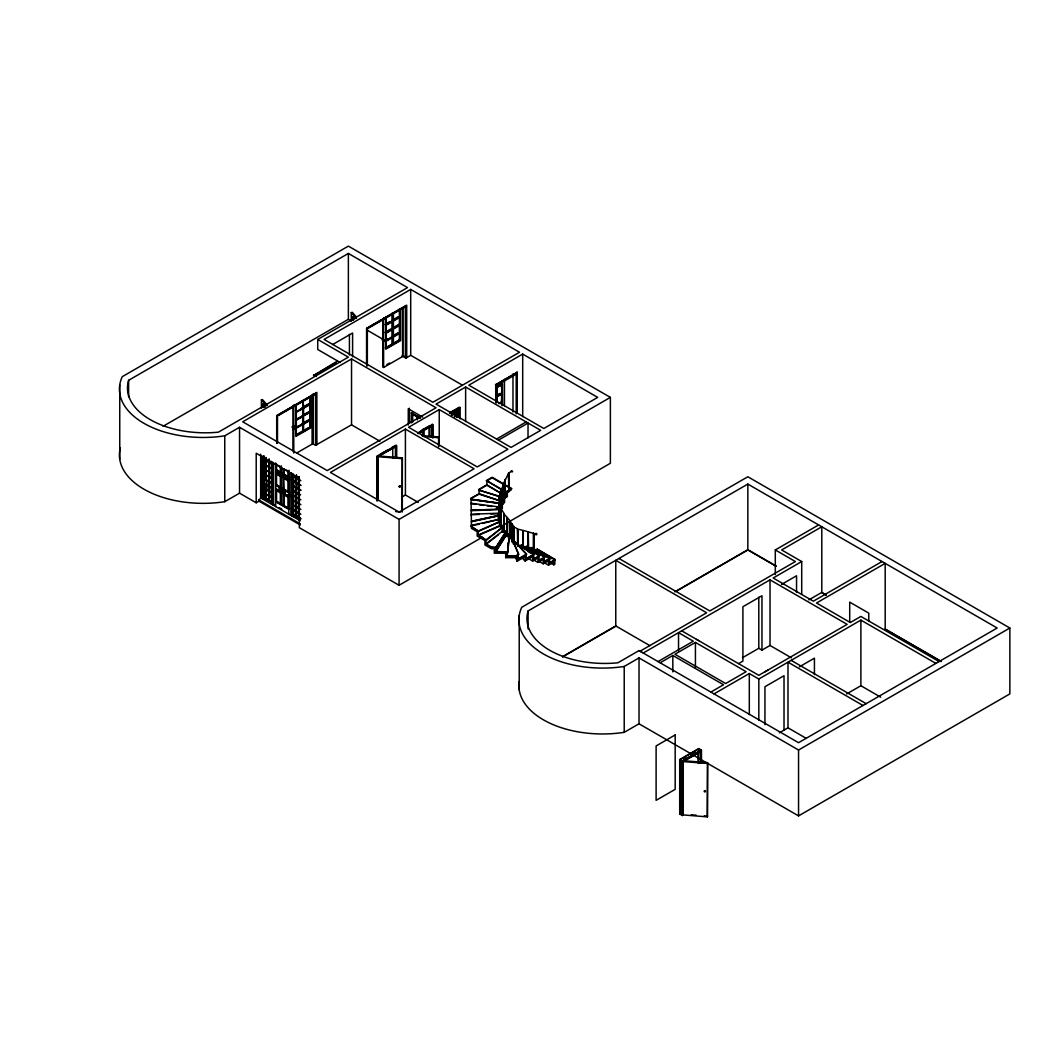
<?xml version="1.0" encoding="UTF-8"?>
<svg xmlns="http://www.w3.org/2000/svg" width="1063" height="1063" viewBox="0 0 1063 1063"><rect width="100%" height="100%" fill="white"/><g stroke="black" fill="none" stroke-linecap="round" stroke-linejoin="round"><path stroke-width="1.5" d="M289.827 495.757L289.309 496.7L290.026 495.491M507.662 547.432L508.127 542.834M508.579 538.223L508.898 535.167L508.898 539.579M507.795 552.029L509.576 533.785L505.961 535.433L495.743 551.458L507.795 552.029L495.743 551.949L495.743 547.538L504.859 533.241M295.235 427.565L297.999 426.462L295.235 427.565L293.481 426.901M385.085 340.306L387.862 339.203L385.085 340.306L382.095 339.881L382.919 339.403M528.524 558.673L532.669 561.065L532.669 556.653L525.109 561.012L525.109 556.6L517.123 561.198L517.123 556.786L515.502 557.716L505.696 557.65L506.32 552.773M400.033 486.296L398.957 486.495L400.259 486.269M498.321 514.93L499.092 514.798L499.092 496.62M499.344 499.995L499.065 496.793M498.321 515.17L499.384 515.05L498.348 514.997M705.42 791.643C703.666 789.397 706.071 792.639 704.37 791.045M423.738 436.521L438.408 437.704L438.594 436.946L438.594 446.659M498.361 514.465L498.295 520.418M498.295 516.007L499.836 514.2L499.836 509.788L502.334 508.327L502.334 503.915L504.58 502.613L504.58 498.202L507.343 496.607L507.343 492.182L511.17 489.977L511.17 488.754M498.959 514.519L498.985 515.834L471.401 521.774L471.254 514.266L499.145 513.177L498.985 515.834M438.408 437.704L438.594 436.946M499.211 496.793L502.998 485.379L502.998 503.796L502.055 503.49L502.786 503.437M700.663 762.862L700.663 751.514L682.938 761.44L682.938 814.896L707.387 816.876L707.573 762.663L684.745 760.816M288.339 495.81L289.295 494.481L288.259 495.451M289.256 496.341L288.139 495.238M289.92 494.853L289.88 496.474L288.791 496.381M288.764 495.451C287.103 496.78 291.554 495.677 289.601 496.541M503.237 484.01L508.659 473.155M293.056 426.662L292.232 427.127L294.371 425.625M293.906 427.14L292.179 426.901M400.259 486.535C398.293 488.794 399.661 483.917 400.1 486.761M705.5 791.31L704.37 791.789L704.45 790.726M400.113 486.469L399.568 486.548M496.381 547.046L506.586 531.035L502.52 531.115L485.99 543.884L491.425 547.02L496.381 547.538L491.425 547.511L485.99 544.362L485.99 539.951L503.144 526.783L486.416 540.19L478.217 535.46L478.217 531.048L500.288 521.455L478.656 531.287L471.414 526.623L478.656 531.287M496.381 547.538L506.586 531.035M495.743 551.949L505.961 535.433M288.246 494.853L289.814 494.76L289.707 496.142M705.008 790.739L704.689 791.404L705.168 790.832M288.525 494.68L289.614 494.574M300.258 524.989L258.561 500.925L260.674 497.922L260.674 454.153M501.244 508.739L501.244 527.168M288.525 496.142L289.92 496.102M487.239 543.406L498.454 534.742M502.201 527.434L502.201 531.845L506.586 531.527M499.836 508.566L495.677 509.39M288.923 494.787L289.84 494.827M512.539 471.866L510.997 471.068L512.552 471.228M289.973 495.252L290.239 495.85M499.69 507.024L471.122 503.224L471.228 510.692L499.57 509.576L501.856 507.303L499.57 509.084L471.254 510.2L471.228 515.117M128.61 396.778L128.61 380.315L348.372 253.446L407.528 287.595L317.731 339.442L317.731 349.501L340.266 362.51M163.077 426.29L348.372 319.312L351.189 320.946M410.703 289.428L324.069 339.442L432.88 402.279L519.515 352.252L410.703 289.428L410.703 355.308L462.246 385.072M332.626 344.558L352.597 333.025L352.597 356.823M366.815 365.738L366.815 328.48L405.907 305.905L406.186 357.912L402.625 356.477L402.625 308.39M400.658 308.642L400.658 340.532L385.723 349.156L385.723 317.266L392.978 313.558L392.141 313.08L392.141 320.322L393.403 321.053L400.246 317.106L400.246 324.587L385.723 332.971M392.978 344.478L392.141 343.987L385.298 347.933L386.148 348.425L392.978 344.478L392.978 313.08L400.246 309.373L400.246 316.615L385.723 324.999M366.815 328.48L406.186 306.064M386.666 323.471L389.403 321.89M393.935 319.285L398.027 316.92M385.723 324.507L392.566 320.561L392.566 313.319M392.978 320.322L399.821 316.375L399.821 309.134M385.298 324.747L386.148 325.238L392.978 321.292L392.141 320.8L392.141 328.294L393.403 329.025L400.246 325.079L400.246 332.56L385.723 340.944M390.772 329.078L385.298 332.241L386.148 332.719L386.148 325.238M400.246 324.587L399.396 324.095L392.566 328.042L393.403 328.533L393.403 321.053M385.723 332.48L392.566 328.533L392.566 321.053M392.978 328.294L399.821 324.348L399.821 316.854M313.505 375.598L337.449 361.048M385.298 332.719L386.148 333.211L392.978 329.264L392.141 328.773L392.141 336.267L393.403 336.998L400.246 333.051L400.246 340.293L393.403 344.239L392.566 343.748L399.396 339.801L400.246 340.293M314.914 374.787L317.731 373.166M320.548 371.532L336.041 362.589M383.025 338.951L383.318 342.751M351.534 358.962L242.709 421.798L327.231 470.59L436.056 407.767L351.534 358.962L351.534 424.841L315.525 445.317L312.774 443.736L312.774 394.147M383.716 340.612C384.514 339.987 384.221 343.07 387.862 339.496M393.935 335.23L398.027 332.865M384.58 341.236L392.566 336.506L392.566 329.025M392.978 336.267L399.821 332.32L399.821 324.826M385.298 340.692L386.148 341.183L392.978 337.237L392.141 336.745L392.141 343.987M610.375 397.389L348.372 246.124L122.272 376.661A83.671 48.313 0 0 0 224.758 435.817L239.547 427.286L399.077 519.382L610.375 397.389L610.375 463.269L501.138 526.344M385.723 348.186L392.566 344.239L392.566 336.998M392.978 343.987L399.821 340.04L399.821 332.799M276.965 443.284L276.965 415.739L316.043 393.164L316.322 445.171M276.965 415.739L316.322 393.323M304.071 406.544L309.546 403.382L310.383 403.874L310.383 396.632L309.971 403.621L303.128 407.567M310.383 403.874L295.873 412.258L303.128 408.551L302.277 408.059M302.277 407.567L303.553 408.298L310.383 404.352L310.383 411.846L295.873 420.217L303.128 416.523L302.277 416.032M386.879 364.596L389.616 363.014M382.773 318.873L382.773 366.974L383.61 367.453L402.784 356.397L402.784 308.297M295.448 419.486L310.383 412.324L310.383 419.819L295.873 427.711M304.071 414.517L309.546 411.354L310.383 411.846M303.128 415.54L309.971 411.594L309.971 404.113M406.186 357.912L410.703 355.308M293.468 426.369L293.468 430.01L293.574 426.316M293.016 427.379L293.973 426.834M293.866 427.871C294.717 427.22 294.331 430.356 297.999 426.755M304.071 422.489L309.546 419.327L310.383 419.819M294.703 428.362L302.703 423.765L302.703 416.271M303.128 423.512L309.971 419.566L309.971 412.085M295.873 428.19L303.128 424.496L302.277 424.004M302.277 423.512L303.553 424.243L310.383 420.297L310.383 427.539L303.553 431.485L302.703 431.007M296.816 434.408L302.277 431.246L303.128 431.737L303.128 400.817L302.703 407.82L296.298 412.006L295.873 404.525L295.873 436.415L310.808 427.791L310.808 395.901M304.071 430.209L308.177 427.844M303.128 431.246L309.971 427.299L309.971 420.058M302.703 424.243L302.703 431.485L295.873 435.431L303.128 431.737M263.385 458.897L271.902 463.813M263.385 459.243L266.016 460.757L266.016 465.209M266.016 460.412L266.016 457.435M266.215 460.638L266.215 457.661M263.385 464.039L266.016 465.554L266.016 470.019M268.979 462.126L268.979 459.15M268.886 462.525L268.979 466.923M269.178 462.684L269.178 467.149L269.178 462.684L271.902 464.159M266.215 465.435L266.308 460.93L268.979 462.458M263.385 468.836L266.016 470.364L266.016 474.816M268.886 467.321L268.979 471.72M269.178 467.494L269.271 471.892L269.178 467.494L271.902 468.956M266.215 470.245L266.308 465.727L268.979 467.268M296.471 453.144L312.921 443.643L312.921 395.556M263.385 473.301L271.902 478.217M269.178 472.291L269.271 476.689L269.178 472.291L271.809 473.806M281.615 467.388L281.562 473.274L280.34 472.025L280.34 466.657L281.562 465.953M266.016 475.161L263.292 473.699L266.016 475.161L266.016 479.612M266.215 475.041C264.089 466.139 271.357 472.65 268.979 476.53M266.308 479.785L266.308 475.334L268.979 476.875L268.979 481.326M280.659 472.211L276.539 469.819L275.689 470.311L288.791 477.872L289.641 477.393M263.385 478.098L271.902 483.014M263.385 478.443L266.016 479.958C271.597 492.142 248.901 473.434 271.809 487.877M120.305 448.041A83.671 48.313 0 0 0 224.758 501.696L239.547 493.166L256.21 502.786L260.01 500.58M281.615 475.679L280.34 476.41L276.539 474.218L276.074 472.543L276.074 485.06L281.615 488.196L281.615 475.679L276.074 472.543L288.791 480.317M268.886 476.928L266.215 475.387M263.385 483.24L266.016 484.768C271.597 496.953 248.901 478.244 271.809 492.674M282.04 472.995L281.19 473.487L281.19 467.627M271.902 487.811L269.271 486.296L269.178 481.898L271.902 483.359M289.216 471.773L289.176 477.659L287.953 476.41L287.953 471.042L289.176 470.338M284.153 468.849L284.153 474.218L283.303 474.709L283.303 468.849M263.385 488.05L266.016 489.565L266.016 494.029M284.153 476.662L283.303 477.141L283.303 489.658L284.153 489.179L283.675 476.928L289.216 480.077L289.176 492.621L283.675 489.445M269.178 486.349L269.271 481.845M271.902 492.621L269.271 491.106L269.178 486.695L271.902 488.156M263.385 492.501L271.902 497.418M280.659 487.16L276.539 484.781L275.689 485.273L288.791 492.833L289.641 492.342L284.153 489.179M296.245 482.668L296.245 478.204L293.614 476.344M269.178 491.159L269.271 486.641M269.271 491.438C270.64 503.982 265.976 486.136 271.902 492.966M289.176 492.621L287.953 491.372L287.953 480.808L289.641 479.825M266.016 494.361L263.292 492.9L266.016 494.361L266.016 498.826M266.308 494.189L266.308 489.737L268.979 491.279L268.979 495.73M266.308 494.534L268.979 496.076L266.308 494.534L266.308 498.999M262.574 497.803L261.511 498.414L261.511 455.655M296.444 478.084L296.537 475.055M279.343 488.502L279.343 490.269L279.343 488.502L284.95 491.624L284.844 493.445L284.95 491.624M411.208 422.596L411.315 412.763L420.523 418.065M296.245 487.465C299.102 480.263 285.389 478.31 300.709 485.246M282.04 487.957L281.19 488.449L281.19 475.932M411.74 422.755L411.74 413.733L412.696 413.188L412.696 422.21M299.195 479.918L299.102 484.422L299.195 479.918L296.444 478.43L296.537 482.828M280.34 492.833L276.539 490.641L276.074 488.953L276.114 501.47L281.615 504.646L276.074 501.497L276.074 488.953L281.615 492.103L281.562 504.673L280.34 503.424L280.34 492.833L282.04 491.863M296.245 487.811L293.521 486.004L300.709 490.043M268.886 500.593L268.979 496.076M465.634 387.025L436.056 404.099L511.064 447.417L540.655 430.329L465.634 387.025L465.634 421.612M522.69 354.085L468.81 385.191L543.818 428.495L597.698 397.389L522.69 354.085L522.69 416.669M284.153 493.073L283.303 493.564L283.303 506.108L284.153 505.616L289.176 509.057L289.216 496.487L285.057 494.149M417.294 416.444L416.869 419.5M299.195 484.715L299.102 489.232L299.195 484.715L296.444 483.227L296.537 487.638M418.344 416.444L417.4 417.002L417.4 419.805M411.74 422.144L412.696 421.599M293.521 491.146L296.245 492.607L293.614 490.747M272.447 503.503L271.384 504.101L271.384 461.302M280.659 503.61L276.539 501.231L275.689 501.709L288.791 509.283L289.641 508.792M289.043 494.375L288.299 495.079L289.136 496.541M299.102 489.578L299.195 493.976L299.102 489.578L296.444 488.037L296.537 492.435M273.789 504.274L272.739 504.885L272.739 462.139M405.415 429.107L330.407 472.424L399.077 512.074L474.085 468.756L405.415 429.107L405.415 494.986L418.291 502.427M439.232 409.587L408.591 427.286L477.26 466.936L507.901 449.237L439.232 409.587L439.232 445.822M287.953 507.822L287.953 497.232L289.641 496.248M296.245 492.262L296.152 487.864M296.444 492.833L299.195 494.322L299.195 498.773L299.102 494.375L296.444 492.833L296.537 497.232M296.245 511.476L296.245 507.011L293.521 505.55L296.245 506.666L296.245 502.214L293.521 500.753L296.245 501.869L296.245 497.418L293.614 495.544M282.04 504.394L281.19 504.885L281.19 492.342M296.245 497.072L296.152 492.661M516.87 372.103L517.216 413.281L517.269 372.329L495.743 384.7L495.743 401.096M517.269 372.329L495.796 384.726L495.943 402.558M299.102 499.172L299.195 503.583L299.102 499.172L296.444 497.643L296.537 502.042L299.195 503.583M495.398 384.5L496.873 385.351L516.193 374.189L516.193 413.852M449.463 412.882L459.282 407.222M449.915 412.922L460.146 407.488L460.146 418.955M450.313 413.162L460.146 407.488M380.966 453.848L387.782 449.915M391.862 447.55L394.586 445.982M421.32 430.542L428.137 426.608M451.961 412.989L458.671 409.109L458.671 417.374M495.876 387.716L502.547 383.982L495.983 387.782M376.887 500.7L376.887 456.2L394.851 446.141M418.875 432.269L432.495 424.403L432.495 437.597M451.018 413.985L459.07 409.348L459.07 417.6M377.684 500.407L377.644 456.638L396.698 445.636L396.698 457.156M417.998 433.332L432.973 424.695L432.973 437.876M502.028 405.76L502.028 384.899L495.836 387.849M395.409 446.739L377.684 456.665L395.409 446.739L395.409 458.087M418.251 433.558L431.684 425.798L431.684 437.145M455.044 412.444L452.36 413.985L455.177 412.524L455.177 415.713M456.12 416.603L456.12 411.819L458.804 410.278M456.12 411.819L458.937 410.345M451.642 415.022L454.645 413.454L454.645 416.749M451.775 415.101L454.645 413.454M299.102 503.982L299.195 508.38L299.102 503.982L296.444 502.44L296.537 506.838L299.195 508.38M293.521 510.346L296.245 511.821L293.614 509.948M299.102 508.778L299.195 513.177L299.102 508.778L296.444 507.237L296.444 511.702M499.796 393.509L495.943 395.728L496.899 396.273M496.368 395.968L501.603 393.071L502.028 384.899M296.444 512.047L299.195 513.522L299.195 517.987L299.102 513.575L296.444 512.047L296.444 516.498L296.444 475.121M496.368 396.579L502.028 393.31L501.497 385.989M291.953 514.771L290.903 515.369L290.903 472.623M291.74 515.861L292.79 515.249M294.145 516.033L293.096 516.645L293.096 473.832M296.245 516.273L296.152 511.874M498.932 403.515L501.497 402.04L502.028 393.921L496.899 396.884L495.836 396.273M499.039 403.581L501.603 402.093L501.603 393.682L496.474 396.632L496.474 402.252M496.567 439.032L526.145 421.958M498.441 440.122L528.019 423.047L528.019 437.863M401.681 497.152L405.415 494.986M486.455 480.582L492.156 477.287L511.595 488.515L505.895 492.289L486.455 480.582L505.895 491.81L511.595 488.515M486.455 481.074L492.156 477.779L511.595 489.007M478.642 489.512L486.867 484.755L506.307 496.461L503.623 498.016L478.642 490.003L503.623 497.524L506.307 495.983M478.642 490.003L486.867 485.246L506.307 496.461M511.835 471.321L508.552 473.088L508.978 491.518L508.021 491.212L508.978 491.518M471.108 498.281L479.081 493.67L504.061 502.174L501.47 503.689L471.122 499.65L471.108 498.281L479.081 494.162L497.418 500.048M504.261 497.803L504.991 497.75L504.991 479.572L505.204 498.109L504.261 497.803L505.204 498.109M502.573 503.556L502.998 485.379M508.021 491.212L508.765 491.146L508.552 474.749M504.061 501.696L501.271 503.304L501.856 507.795M500.195 508.712L500.925 509.376L499.982 509.084L500.726 509.018L500.514 490.96M509.522 538.981L509.522 520.551L511.183 522.664M256.21 502.786L256.21 453.25L299.341 478.151L299.341 527.686L399.077 585.261L482.443 537.134M511.529 539.154L511.741 523.687L511.954 541.984M513.761 542.289L513.974 526.81L514.186 543.459M517.561 546.05L517.561 529.161L517.973 545.691M509.576 534.277L505.961 535.925M511.356 537.187L508.951 538.569L507.197 555.962L515.502 556.015L518.678 554.182L511.356 537.187L518.678 554.673L515.502 556.507L507.197 556.441L507.197 552.029M528.125 547.246L528.125 531.899L533.506 533.32M533.4 550.142L533.613 533.134L533.825 549.784M528.749 549.212L531.606 547.565L549.996 558.673L544.283 561.968L544.283 557.544M518.186 554.952L518.186 559.364L526.597 554.514L513.469 540.376L526.597 554.022L518.186 558.886L516.884 555.856M526.158 558.686L534.144 554.089L526.158 559.178L526.158 554.766M533.719 558.739L539.419 555.936L533.719 559.231L533.719 554.82M532.669 561.065L537.944 558.009L537.944 562.433L533.799 560.042M539.007 560.108L544.708 557.304L539.007 560.6L539.007 556.188M537.944 562.433L543.233 559.377L543.233 563.802L539.087 561.397M544.283 561.477L549.996 558.181M543.233 563.802L548.508 560.746L548.508 565.157L544.362 562.765M549.571 562.845L555.271 559.55L549.571 563.337L549.571 558.912M548.508 565.157L553.796 562.114L553.796 564.825L554.846 564.214L554.846 560.281M528.085 628.99L528.085 610.946L747.834 484.077L997.174 628.02L798.552 742.705L639.022 650.596M562.579 656.655L615.769 625.948L649.838 645.626M674.792 591.878L747.834 549.704L776.149 566.048M562.579 656.907L615.769 626.2L615.769 560.321L706.629 612.78L640.072 651.207M676.227 591.294L747.834 549.956L776.149 566.3M775.299 574.565L775.299 549.943L818.616 524.936M643.248 653.027L770.024 579.84L847.145 624.366L758.796 675.337L681.715 630.824M801.715 594.35L801.715 561.543L773.186 578.006L813.341 601.193L882.011 561.543M1009.85 628.02L747.834 476.756L521.747 607.292A83.671 48.313 0 0 0 624.22 666.448L639.022 657.917L798.552 750.013L1009.85 628.02L1009.85 693.9L798.552 815.892L639.022 723.797L624.22 732.327A83.671 48.313 0 0 1 519.209 681.463M781.571 584.411L796.546 575.761L796.546 592.25M658.037 661.571L693.315 641.202L678.526 632.658L678.526 650.715M660.15 662.794L672.826 655.472L723.531 684.758L710.855 692.066M695.428 642.424L674.939 654.25L725.644 683.536L746.146 671.696L695.428 642.424L695.428 667.033M808.89 599.851L821.792 592.41L826.097 594.881M742.452 657.731L758.796 648.297L761.972 650.118L770.024 645.467L791.443 657.838M738.626 663.591L742.904 661.133L742.904 606.734L761.972 595.732L761.972 650.118M714.03 693.9L749.309 673.53L758.823 679.018L860.884 620.101L935.892 663.405M799.456 666.807L814.431 658.156L814.431 674.633M700.663 751.514L683.203 761.6L683.203 815.055L682.393 815.52L679.709 813.966L679.709 759.58L698.776 748.578L701.46 750.119L701.46 763.314M699.055 748.724L679.988 759.739L679.988 814.125M683.203 758.49L685.887 756.949M692.611 753.069L695.295 751.514M679.709 759.58L682.393 761.135L701.46 750.119M779.378 732.779L787.989 727.823L806.379 738.44M846.653 693.94L860.884 685.728L880.696 697.169M679.709 813.966L680.519 813.501M764.709 671.922L767.911 670.115M418.051 433.438L431.684 425.798M503.144 526.783L499.942 525.587L478.217 534.981L486.416 540.19M501.244 526.823L499.942 526.065L478.217 535.46M506.838 517.601L507.436 536.523M506.838 536.031L507.436 536.284M351.268 320.893L351.268 312.602L352.278 312.309L356.331 316.92M261.418 408.152L261.418 399.861L262.428 399.568L267.491 405.322M263.039 407.528L263.544 404.485M498.667 521.827L499.623 521.574L499.623 504.686M507.689 536.416L505.682 536.363L505.682 531.952L502.201 531.845M498.985 515.356L471.401 521.282L471.374 526.185M472.969 521.069L498.228 515.635M500.288 521.933L498.799 519.435L471.387 525.335L471.414 528.338L477.167 531.659L477.167 536.071L484.941 540.562L484.941 544.974L491.425 548.721L494.255 548.747L494.255 553.159L505.696 553.238L505.696 557.65M471.387 525.826L479.267 524.125M482.416 523.448L498.799 519.435M471.254 510.346L487.532 509.709M471.254 514.758L479.386 514.439M490.787 513.987L499.145 513.668M503.915 513.841L508.951 519.515M422.277 435.631L438.554 436.946M377.87 455.907L402.319 457.887L402.319 511.343M377.684 456.665L402.133 458.645L402.319 457.887L402.133 512.1M395.622 511.582L400.512 511.981M691.269 814.803L696.159 815.201M704.304 815.853L707.573 816.118M471.122 499.291L499.69 503.091M475.879 504.34L471.122 503.716L471.122 499.158L501.47 503.689M479.054 504.766L483.811 505.403M486.987 505.815L491.757 506.453M496.514 507.091L499.69 507.503M502.294 527.075L503.144 527.275M519.196 529.44L521.84 530.131M527.115 531.487L523.155 530.464L523.262 547.046M504.061 502.174L503.623 497.524M400.246 309.373L399.396 308.881L399.396 316.123L400.246 316.615M400.246 317.106L399.396 316.615L399.396 324.095M392.566 320.069L393.403 320.561L393.403 313.319M400.246 325.079L399.396 324.587L399.396 332.068L400.246 332.56M801.715 561.543L781.65 549.943L821.792 526.77L821.792 592.649L826.097 595.134M496.899 387.849L496.368 402.797M385.298 324.268L386.148 324.747L386.148 317.505M400.246 333.051L399.396 332.56L399.396 339.801M775.299 549.943L795.376 561.543L709.805 610.946L618.945 558.487M392.566 336.014L393.403 336.506L393.403 329.025M502.028 402.346L501.072 402.399M385.723 340.452L386.148 333.211M885.187 629.004L941.18 661.332M366.682 329.889L383.584 339.655M941.18 661.571L885.187 629.243L885.187 563.363L816.504 603.013L850.32 622.533L860.884 616.434L939.067 661.571M382.893 340.266L383.73 340.745M404.485 356.331L406.704 357.606L406.704 305.147L366.562 328.334L366.562 364.396M401.934 355.906L402.784 356.397M459.07 409.348L457.728 408.564L457.728 416.829M456.784 412.205L456.784 417.161M317.731 339.442L348.372 357.141L218.42 432.163A77.772 44.898 0 0 1 128.61 380.315M422.782 417.174L408.258 408.79L408.258 425.054M411.208 412.816L420.416 418.131M411.74 413.733L419.951 418.477M508.978 473.088L508.765 491.638M313.505 374.867L316.243 376.461M791.151 660.349L866.159 703.666M862.997 705.487L787.989 662.183L787.989 727.823M502.055 503.251L502.998 503.796M351.534 424.841L379.89 441.211M309.546 403.874L310.383 404.352M303.128 400.339L303.553 407.82L302.703 407.328M509.522 520.551L509.934 538.728M528.125 531.899L528.537 548.415M309.546 411.846L310.383 412.324M555.271 559.55L536.895 548.933L555.271 560.042M538.277 550.714L546.555 555.497M549.319 557.092L552.082 558.686M302.703 415.301L303.553 415.792L303.553 408.298M309.546 419.819L310.383 420.297M549.996 558.673L531.606 547.565M531.606 548.548L534.37 550.142M537.134 551.737L544.043 555.723M544.708 556.813L526.318 546.209L544.708 557.304M530.464 549.571L533.227 551.166M539.419 555.457L521.043 544.841L539.419 555.936M529.334 550.594L532.098 552.189M551.033 563.231L553.796 564.825M534.144 554.089L515.754 543.472L534.144 554.567M528.191 551.631L530.955 553.225M302.703 423.273L303.553 423.765L303.553 416.271M309.546 427.06L310.383 427.539M293.029 427.512L293.88 428.004M312.921 443.643L312.084 443.165L312.084 395.064M277.802 465.195L280.34 466.657M285.416 469.58L287.953 471.042M293.521 476.397L300.856 480.635M284.153 474.218L288.272 476.596M271.902 468.61L263.292 463.747L271.809 468.663M293.521 481.194L300.856 485.432M284.153 478.616L287.953 480.808M271.902 473.407L263.292 468.557L271.902 473.753M293.521 486.004L300.856 490.242M293.521 490.8L300.616 494.893M271.902 478.563L269.271 477.035L271.809 478.616M293.521 495.597L300.856 499.836M279.343 490.269L284.95 493.378M288.791 496.74L275.689 489.179L276.539 488.688L276.539 501.231M283.675 493.352L284.153 495.026L287.953 497.232M293.521 500.407L300.856 504.646M293.521 505.204L300.856 509.443M293.521 510.014L300.856 514.24M271.902 497.763L269.271 496.248L271.809 497.816M266.76 498.627L263.93 496.992L262.867 497.604L271.915 502.214L263.398 497.298L263.398 456.08M299.819 517.721L294.145 514.439L293.096 515.05L300.191 519.156M272.062 502.135L263.544 497.218L263.544 455.987M293.773 514.665L300.869 518.757M300.723 518.85L293.614 514.744L293.773 475.095M274.852 504.885L273.576 505.377L273.576 462.618M279.157 507.622L281.775 509.137M260.674 497.922L300.191 520.737M258.561 499.796L300.258 523.873M683.203 761.6L707.387 763.42L707.573 762.663L707.387 816.876M515.342 527.62L517.867 529.095M696.504 639.355L698.604 640.59M642.185 652.43L639.049 650.569L617.882 662.794A77.772 44.898 0 0 1 528.085 610.946M500.274 521.441L498.959 520.139M498.959 521.508L499.916 526.637M289.136 494.587L289.88 495.504M281.562 488.223L280.34 486.974L280.34 476.41M521.893 557.676L525.109 561.012M351.268 312.602L356.411 318.448M354.723 318.966L352.624 316.588L352.624 319.777M261.418 399.861L266.547 405.707M264.873 406.225L262.76 403.834L262.76 407.023M263.039 404.631L265.205 407.089M499.623 521.574L499.225 504.726M511.848 523.74L514.08 526.876M511.675 539.858L513.628 544.389M515.183 556.667L517.123 561.198M499.49 503.184L501.165 508.818L504.221 513.761L504.221 532.098M868.777 621.377L868.777 613.138L849.709 602.123L849.709 621.908M860.884 620.101L860.884 685.728M798.552 750.013L798.552 815.892M784.016 730.108L784.016 675.709L764.948 686.725L764.948 724.634M770.024 579.84L770.024 645.467M758.796 597.193L758.796 648.297M758.823 679.018L758.823 720.036M749.309 673.53L749.309 714.549M747.834 484.077L747.834 549.956M701.195 763.154L701.195 749.973L682.127 760.975L682.127 815.361M698.776 748.578L698.776 763.407M697.979 751.581L697.979 762.928M682.393 761.135L682.393 815.52M672.826 655.472L672.826 671.882M639.022 657.917L639.022 723.797M624.22 666.448L624.22 732.327M533.613 533.134L533.613 550.023M528.338 531.766L528.338 548.654M523.049 530.41L523.049 547.286M522.837 530.53L522.837 547.418M519.209 615.583L519.209 689.874M517.761 529.042L517.761 545.93M513.974 526.81L513.974 542.17M512.977 373.99L512.977 411.992M511.741 523.687L511.741 539.034M509.722 520.432L509.722 538.848M507.078 517.508L507.078 535.925M505.895 491.81L505.895 496.222M504.991 479.572L504.991 498.228M504.447 379.345L504.447 405.787M503.915 513.668L503.915 532.098M502.786 485.26L502.786 503.915M502.44 383.916L502.547 405.162M500.925 490.96L501.005 527.062M500.726 490.84L500.832 526.969M499.384 496.634L499.384 499.703M499.384 504.314L499.49 521.415M496.873 385.351L496.899 402.492M496.474 387.61L496.474 396.034M486.867 480.821L486.867 485.246M479.081 489.751L479.081 494.162M456.253 411.899L456.253 416.683M454.512 413.374L454.512 416.683M432.216 424.257L432.216 437.438M429.811 426.157L429.811 436.043M429 425.878L429 435.591M424.097 429.332L424.097 435.83M423.154 429.359L423.154 435.883M423.047 429.425L423.047 435.936M422.516 430.382L422.516 436.003M412.271 413.427L412.165 421.905M409.308 408.179L409.308 423.061M405.907 305.905L405.907 357.753M405.375 358.058L405.375 306.822L367.346 328.786L367.346 365.141M399.077 519.382L399.077 585.261M396.22 445.344L396.22 456.891M395.954 445.198L395.954 458.379M393.403 336.998L393.403 344.239M392.725 448.44L392.725 458.153M386.148 341.183L386.148 348.425M383.61 317.704L383.61 367.453M377.963 456.824L377.963 500.567M377.152 456.359L377.152 500.859M367.094 328.64L367.094 365.898M353.394 317.226L353.394 320.122M352.889 317.385L352.889 320.269M349.421 334.367L349.421 354.989M348.372 253.446L348.372 319.312M316.854 444.866L316.854 392.406L276.699 415.593L276.699 441.823M316.043 393.164L316.043 445.012M315.525 445.317L315.525 394.081L277.483 416.045L277.483 442.487M303.553 424.243L303.553 431.485M302.703 408.298L302.703 415.792L296.298 419.978L296.298 412.497M299.195 476.596L299.102 479.626L299.102 476.649M296.298 420.47L296.298 427.951M296.298 428.442L296.298 435.684M293.76 404.963L293.76 453.051M292.91 406.132L292.91 450.911M291.74 473.101L291.74 515.861M288.791 472.171L288.791 514.16M284.153 495.026L284.153 505.616M277.23 415.899L277.23 443.43M276.539 463.973L276.539 469.819M276.539 472.264L276.539 484.781M276.114 472.504L276.114 485.02M275.689 462.99L275.689 506.599M269.271 459.322L269.178 462.352L269.178 459.375M264.049 404.339L264.049 407.235M263.93 455.775L263.93 498.587M262.867 456.386L262.867 499.185M239.547 427.286L239.547 493.166M224.758 435.817L224.758 501.696M119.747 384.952L119.747 459.243M535.34 533.613C536.071 537.028 538.423 532.417 535.34 533.613M266.308 480.131L266.215 484.648L268.979 486.123L268.979 481.672L266.215 480.184M269.271 481.499L269.178 477.101L269.271 481.499M266.308 484.941C263.544 488.993 271.477 495.199 268.979 486.469L266.215 484.994M269.271 500.7L269.178 496.301L269.271 500.7M675.178 734.945L656.11 745.947L656.11 800.346L675.178 789.331L675.178 734.945M281.615 473.248L276.114 470.072L276.074 464.239L276.114 470.072L281.562 473.274M289.216 477.632L283.728 474.457L289.176 477.659M289.216 509.031L283.728 505.868L289.176 509.057"/></g></svg>
